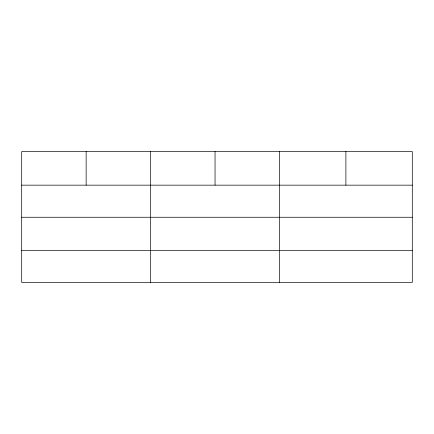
<?xml version="1.0" encoding="UTF-8"?>
<svg xmlns="http://www.w3.org/2000/svg" width="434" height="434" viewBox="0 0 434 434"><rect width="100%" height="100%" fill="white"/><g stroke="black" fill="none" stroke-linecap="round" stroke-linejoin="round"><path stroke-width="0.65" d="M412.3 217.26L412.3 151.564L21.7 151.564L21.7 282.436L412.3 282.436L412.3 217.26L21.7 217.26M21.7 185.161L412.3 185.161M21.7 250.337L412.3 250.337M345.898 151.564L345.898 185.161M279.496 151.564L279.496 282.436M215.047 151.564L215.047 185.161M150.598 151.564L150.598 282.436M86.149 151.564L86.149 185.161"/></g></svg>
